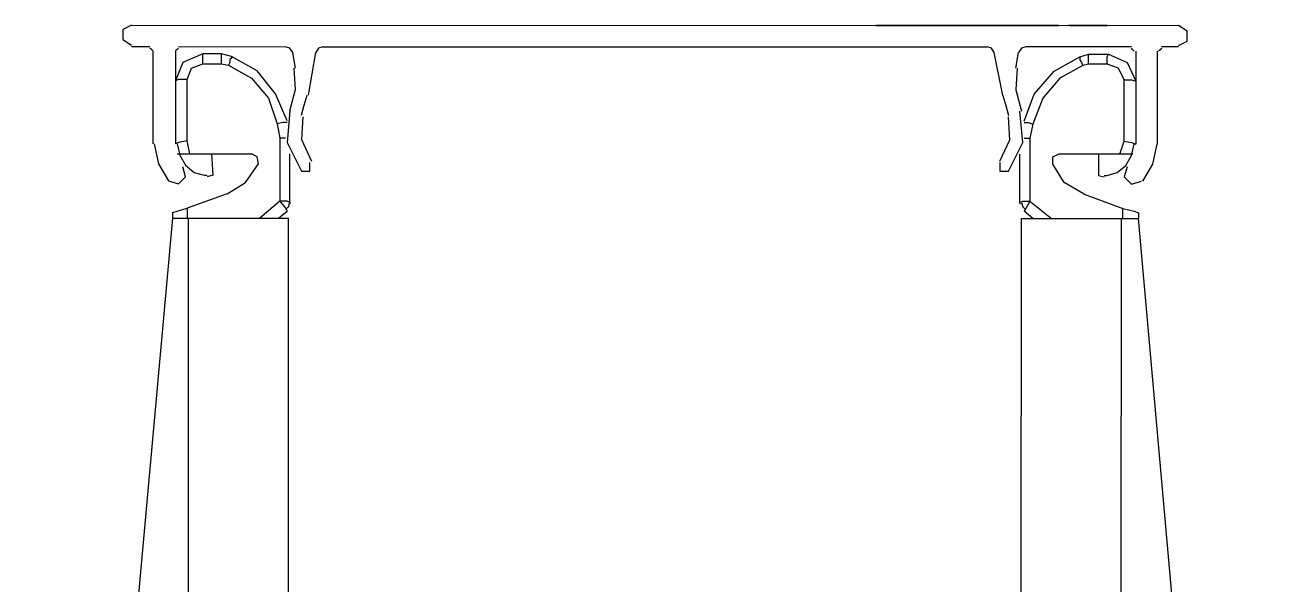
# Model space of a CAD drawing. Header units: millimetres. Extents: x 0 to 99.3, y 0 to 70.2.
# Drawn here: x 21.5531 to 21.6413, y 31.3452 to 31.3843 of the extents above; entities that cross this region are included whole.
import ezdxf

# ---------------------------------------------------------------- set-up
doc = ezdxf.new("R2010")
doc.units = ezdxf.units.MM
doc.layers.add('Muebles', color=2, linetype='Continuous')

# ---------------------------------------------------------------- blocks, each defined once
blk = doc.blocks.new('racki')
at = {"layer": 'Muebles'}
for p, q in [((1558.992835, 470.486885), (1558.992804, 470.369288)), ((1558.999841, 470.486883), (1558.99981, 470.369286)), ((1559.051183, 470.48687), (1559.051153, 470.369273)), ((1559.058189, 470.486868), (1559.058159, 470.369271)), ((1558.981425, 470.483685), (1558.991603, 470.369288)), ((1559.069598, 470.483662), (1559.059259, 470.36927)), ((1558.991603, 470.368888), (1558.991603, 470.369288)), ((1558.992804, 470.369288), (1558.991603, 470.369288)), ((1558.991904, 470.368788), (1558.991603, 470.368888)), ((1558.992704, 470.368587), (1558.991904, 470.368788)), ((1558.992704, 470.369288), (1558.992704, 470.368587)), ((1558.995507, 470.369287), (1558.992804, 470.369288)), ((1558.997709, 470.369286), (1558.995507, 470.369287)), ((1558.999209, 470.368085), (1558.997709, 470.369286)), ((1558.99921, 470.369286), (1558.997709, 470.369286)), ((1558.99901, 470.369286), (1558.99961, 470.368786)), ((1558.99981, 470.369286), (1558.99921, 470.369286)), ((1558.99951, 470.368585), (1558.99961, 470.368786)), ((1558.99971, 470.368485), (1558.99951, 470.368685)), ((1559.051653, 470.369272), (1559.051153, 470.369273)), ((1559.051353, 470.368672), (1559.051153, 470.368472)), ((1559.051853, 470.369272), (1559.051253, 470.368772)), ((1559.051353, 470.368572), (1559.051253, 470.368772)), ((1559.053154, 470.369272), (1559.051653, 470.369272)), ((1559.051753, 470.368071), (1559.053154, 470.369272)), ((1559.055456, 470.369271), (1559.053154, 470.369272)), ((1559.058159, 470.369271), (1559.055456, 470.369271)), ((1559.059259, 470.36927), (1559.058159, 470.369271)), ((1559.058258, 470.36857), (1559.058259, 470.369271)), ((1559.058959, 470.36877), (1559.058258, 470.36857)), ((1559.059259, 470.36887), (1559.058959, 470.36877)), ((1559.059259, 470.36927), (1559.059259, 470.36887)), ((1558.995406, 470.367586), (1558.992704, 470.368587)), ((1558.999208, 470.363681), (1558.999209, 470.368085)), ((1558.999209, 470.368085), (1558.99951, 470.368585)), ((1558.99971, 470.368085), (1558.999209, 470.368085)), ((1558.99981, 470.368185), (1558.99971, 470.368485)), ((1558.99991, 470.368185), (1558.99971, 470.368085)), ((1558.99991, 470.368185), (1558.999909, 470.364782)), ((1558.99991, 470.368185), (1558.99991, 470.368285)), ((1559.051153, 470.368472), (1559.051052, 470.368172)), ((1559.051052, 470.368172), (1559.051052, 470.368272)), ((1559.051052, 470.368172), (1559.051052, 470.364769)), ((1559.051052, 470.368172), (1559.051253, 470.368072)), ((1559.051253, 470.368072), (1559.051753, 470.368071)), ((1559.051753, 470.368071), (1559.051353, 470.368572)), ((1559.051752, 470.363668), (1559.051753, 470.368071)), ((1559.055456, 470.36757), (1559.058258, 470.36857)), ((1558.995406, 470.367586), (1558.996807, 470.366785)), ((1559.055456, 470.36757), (1559.054155, 470.36677)), ((1558.991303, 470.366686), (1558.990602, 470.365485)), ((1558.992103, 470.366886), (1558.991403, 470.366686)), ((1558.992604, 470.366385), (1558.992103, 470.366886)), ((1558.992403, 470.365685), (1558.992604, 470.366385)), ((1558.993104, 470.366085), (1558.992503, 470.365585)), ((1558.993805, 470.366285), (1558.993104, 470.366085)), ((1558.993905, 470.366285), (1558.993805, 470.366285)), ((1558.994005, 470.366285), (1558.993905, 470.366285)), ((1558.994405, 470.366285), (1558.994005, 470.366385)), ((1558.994405, 470.364784), (1558.994405, 470.366285)), ((1558.996807, 470.366785), (1558.997607, 470.365483)), ((1559.054155, 470.36677), (1559.053254, 470.365469)), ((1559.056456, 470.366269), (1559.056857, 470.366369)), ((1559.056556, 470.364767), (1559.056456, 470.366269)), ((1559.056957, 470.366269), (1559.056857, 470.366269)), ((1559.057057, 470.366269), (1559.056957, 470.366269)), ((1559.057757, 470.366068), (1559.057057, 470.366269)), ((1559.058358, 470.365568), (1559.057757, 470.366068)), ((1559.058859, 470.366869), (1559.058358, 470.366368)), ((1559.058358, 470.366368), (1559.058558, 470.365668)), ((1559.059559, 470.366668), (1559.058859, 470.366869)), ((1559.060259, 470.365467), (1559.059559, 470.366668)), ((1558.990602, 470.365485), (1558.990301, 470.364084)), ((1558.992503, 470.365585), (1558.992103, 470.364884)), ((1558.997607, 470.365483), (1558.997607, 470.364983)), ((1559.00071, 470.365983), (1558.999709, 470.363982)), ((1559.00131, 470.365282), (1559.000609, 470.363781)), ((1559.001311, 470.365983), (1559.00071, 470.365983)), ((1559.00131, 470.365382), (1559.001311, 470.365983)), ((1559.050251, 470.363768), (1559.04955, 470.36527)), ((1559.050251, 470.36597), (1559.049651, 470.36597)), ((1559.049651, 470.36597), (1559.049651, 470.36537)), ((1559.051251, 470.363968), (1559.050251, 470.36597)), ((1559.053254, 470.365469), (1559.053353, 470.364968)), ((1559.058758, 470.364867), (1559.058358, 470.365568)), ((1559.060559, 470.364066), (1559.060259, 470.365467)), ((1558.992103, 470.364884), (1558.991902, 470.364084)), ((1558.992003, 470.364784), (1558.992103, 470.364784)), ((1558.992103, 470.364784), (1558.992303, 470.364784)), ((1558.992303, 470.364784), (1558.992503, 470.364784)), ((1558.992503, 470.364784), (1558.992903, 470.364784)), ((1558.992903, 470.364784), (1558.992603, 470.363883)), ((1558.992903, 470.364784), (1558.997207, 470.364783)), ((1558.997607, 470.364983), (1558.997207, 470.364783)), ((1559.053353, 470.364968), (1559.053754, 470.364768)), ((1559.058057, 470.364767), (1559.053754, 470.364768)), ((1559.058057, 470.364767), (1559.058257, 470.363866)), ((1559.058358, 470.364767), (1559.058057, 470.364767)), ((1559.058658, 470.364767), (1559.058358, 470.364767)), ((1559.058858, 470.364767), (1559.058658, 470.364767)), ((1559.058958, 470.364066), (1559.058758, 470.364867)), ((1559.058958, 470.364767), (1559.058858, 470.364767)), ((1558.990299, 470.357579), (1558.990301, 470.364084)), ((1558.991801, 470.357578), (1558.991802, 470.364084)), ((1558.992102, 470.363984), (1558.991802, 470.364084)), ((1558.992603, 470.363883), (1558.992102, 470.363984)), ((1558.992603, 470.363883), (1558.992602, 470.35958)), ((1558.999008, 470.362681), (1558.999208, 470.363681)), ((1558.999609, 470.363681), (1558.999208, 470.363681)), ((1558.999709, 470.363982), (1558.999908, 470.36178)), ((1559.000609, 470.363781), (1559.000709, 470.36218)), ((1559.05015, 470.362167), (1559.050251, 470.363768)), ((1559.051051, 470.361766), (1559.051251, 470.363968)), ((1559.051351, 470.363668), (1559.051752, 470.363668)), ((1559.051952, 470.362667), (1559.051752, 470.363668)), ((1559.058257, 470.363866), (1559.058256, 470.359563)), ((1559.058257, 470.363866), (1559.058858, 470.363966)), ((1559.058858, 470.363966), (1559.059058, 470.364066)), ((1559.059056, 470.357561), (1559.059058, 470.364066)), ((1559.060658, 470.35756), (1559.060659, 470.364066)), ((1558.998307, 470.360879), (1558.999008, 470.362681)), ((1558.999308, 470.36258), (1558.999008, 470.362681)), ((1558.999608, 470.36258), (1558.999308, 470.36258)), ((1559.051251, 470.362567), (1559.051551, 470.362567)), ((1559.051551, 470.362567), (1559.051952, 470.362667)), ((1559.052552, 470.360865), (1559.051952, 470.362667)), ((1558.999608, 470.36248), (1558.998907, 470.360579)), ((1559.000208, 470.360278), (1558.999808, 470.36178)), ((1559.000909, 470.361379), (1559.000709, 470.36208)), ((1559.05025, 470.362067), (1559.05005, 470.361366)), ((1559.051051, 470.361766), (1559.05065, 470.360265)), ((1559.051251, 470.362467), (1559.052051, 470.360565)), ((1558.997105, 470.359478), (1558.998307, 470.360879)), ((1559.001109, 470.360678), (1559.000909, 470.361379)), ((1559.05005, 470.361366), (1559.049849, 470.360666)), ((1559.053752, 470.359464), (1559.052552, 470.360865)), ((1558.998907, 470.360579), (1558.997506, 470.358978)), ((1559.000108, 470.358777), (1559.000208, 470.360278)), ((1559.001109, 470.360678), (1559.001709, 470.357676)), ((1559.049749, 470.360666), (1559.049248, 470.357663)), ((1559.05065, 470.360265), (1559.05075, 470.358764)), ((1559.052051, 470.360565), (1559.053352, 470.358963)), ((1558.992101, 470.35958), (1558.991801, 470.35968)), ((1558.992401, 470.358379), (1558.991801, 470.35968)), ((1558.992602, 470.35958), (1558.992101, 470.35958)), ((1558.992602, 470.35958), (1558.993002, 470.358779)), ((1558.995504, 470.358578), (1558.997105, 470.359478)), ((1558.997506, 470.358978), (1558.995704, 470.357978)), ((1559.055353, 470.358563), (1559.053752, 470.359464)), ((1559.058256, 470.359563), (1559.057956, 470.358762)), ((1559.058256, 470.359563), (1559.058857, 470.359562)), ((1559.058556, 470.358362), (1559.059057, 470.359663)), ((1559.058857, 470.359562), (1559.059057, 470.359663)), ((1558.993702, 470.357778), (1558.992401, 470.358379)), ((1558.993002, 470.358779), (1558.993802, 470.358479)), ((1558.993802, 470.358479), (1558.995104, 470.358478)), ((1558.993802, 470.358479), (1558.993802, 470.357978)), ((1558.995104, 470.358378), (1558.995103, 470.358178)), ((1558.995103, 470.358178), (1558.995103, 470.357978)), ((1558.995104, 470.358478), (1558.995504, 470.358578)), ((1558.995104, 470.358478), (1558.995104, 470.358378)), ((1558.995604, 470.358378), (1558.995504, 470.358578)), ((1558.995704, 470.358178), (1558.995604, 470.358378)), ((1558.995704, 470.358078), (1558.995704, 470.358178)), ((1559.000208, 470.358777), (1559.000007, 470.357676)), ((1559.05065, 470.358764), (1559.05085, 470.357663)), ((1559.053352, 470.358963), (1559.055153, 470.357962)), ((1559.055153, 470.358062), (1559.055253, 470.358162)), ((1559.055253, 470.358362), (1559.055353, 470.358563)), ((1559.055253, 470.358162), (1559.055253, 470.358362)), ((1559.055854, 470.358462), (1559.055353, 470.358563)), ((1559.057155, 470.358462), (1559.055854, 470.358462)), ((1559.055854, 470.358462), (1559.055854, 470.358362)), ((1559.055854, 470.358362), (1559.055854, 470.358162)), ((1559.055854, 470.358162), (1559.055854, 470.357962)), ((1559.057956, 470.358762), (1559.057155, 470.358462)), ((1559.057155, 470.358462), (1559.057155, 470.357962)), ((1559.057155, 470.357761), (1559.058556, 470.358362)), ((1558.988798, 470.357279), (1558.989999, 470.357279)), ((1558.989999, 470.357379), (1558.990099, 470.357479)), ((1558.990099, 470.357479), (1558.990199, 470.357579)), ((1558.991901, 470.357578), (1558.992001, 470.357478)), ((1558.992001, 470.357478), (1558.992101, 470.357378)), ((1558.992101, 470.357278), (1558.999507, 470.357276)), ((1558.993802, 470.357978), (1558.993702, 470.357778)), ((1558.995103, 470.357778), (1558.993702, 470.357778)), ((1558.995704, 470.357978), (1558.995103, 470.357778)), ((1558.995103, 470.357978), (1558.995103, 470.357878)), ((1558.995103, 470.357878), (1558.995103, 470.357778)), ((1558.995704, 470.357978), (1558.995704, 470.358078)), ((1558.999507, 470.357276), (1558.999807, 470.357376)), ((1558.999807, 470.357376), (1559.000007, 470.357676)), ((1559.001709, 470.357676), (1559.001909, 470.357375)), ((1559.001909, 470.357375), (1559.002209, 470.357275)), ((1559.048748, 470.357263), (1559.002209, 470.357275)), ((1559.048748, 470.357263), (1559.049048, 470.357363)), ((1559.049048, 470.357363), (1559.049248, 470.357663)), ((1559.05085, 470.357663), (1559.05105, 470.357363)), ((1559.05105, 470.357363), (1559.05135, 470.357263)), ((1559.058856, 470.357261), (1559.05135, 470.357263)), ((1559.055153, 470.357962), (1559.055153, 470.358062)), ((1559.055153, 470.357962), (1559.055854, 470.357762)), ((1559.055854, 470.357962), (1559.055854, 470.357862)), ((1559.055854, 470.357862), (1559.055854, 470.357762)), ((1559.055854, 470.357762), (1559.057155, 470.357761)), ((1559.057155, 470.357962), (1559.057155, 470.357761)), ((1559.058856, 470.357361), (1559.058956, 470.357461)), ((1559.058956, 470.357461), (1559.059056, 470.357561)), ((1559.060658, 470.35756), (1559.060758, 470.35746)), ((1559.060758, 470.35746), (1559.060858, 470.35736)), ((1559.062159, 470.35726), (1559.060858, 470.35726)), ((1558.988798, 470.357179), (1558.988197, 470.356879)), ((1558.988197, 470.356879), (1558.988197, 470.356178)), ((1559.062759, 470.356759), (1559.062159, 470.35716)), ((1559.062759, 470.356059), (1559.062759, 470.356759)), ((1558.988197, 470.356178), (1558.988798, 470.355778)), ((1559.062158, 470.355758), (1558.988798, 470.355778)), ((1558.993802, 470.355776), (1558.994903, 470.355776)), ((1558.993902, 470.355776), (1558.993802, 470.355776)), ((1558.993802, 470.355776), (1558.993902, 470.355776)), ((1558.993902, 470.355776), (1558.995904, 470.355776)), ((1558.993902, 470.355776), (1558.996404, 470.355776)), ((1558.996404, 470.355776), (1558.993902, 470.355776)), ((1558.993902, 470.355776), (1558.995403, 470.355776)), ((1558.995403, 470.355776), (1558.993902, 470.355776)), ((1558.993902, 470.355776), (1558.995803, 470.355776)), ((1558.995803, 470.355776), (1558.993902, 470.355776)), ((1558.994002, 470.355776), (1558.993902, 470.355776)), ((1558.993902, 470.355776), (1558.996404, 470.355776)), ((1558.993902, 470.355776), (1558.996404, 470.355776)), ((1558.996404, 470.355776), (1558.993902, 470.355776)), ((1558.993902, 470.355776), (1558.994102, 470.355776)), ((1558.994102, 470.355776), (1558.993902, 470.355776)), ((1558.993902, 470.355776), (1558.996404, 470.355776)), ((1558.994602, 470.355776), (1558.993902, 470.355776)), ((1558.994002, 470.355776), (1558.993902, 470.355776)), ((1558.993902, 470.355776), (1558.994002, 470.355776)), ((1558.993902, 470.355776), (1558.996404, 470.355776)), ((1558.994502, 470.355776), (1558.993902, 470.355776)), ((1558.995904, 470.355776), (1558.993902, 470.355776)), ((1558.993902, 470.355776), (1558.996404, 470.355776)), ((1558.996404, 470.355776), (1558.993902, 470.355776)), ((1558.993902, 470.355776), (1558.995904, 470.355776)), ((1558.995904, 470.355776), (1558.993902, 470.355776)), ((1558.993902, 470.355776), (1558.995904, 470.355776)), ((1558.995904, 470.355776), (1558.993902, 470.355776)), ((1558.993902, 470.355776), (1558.996404, 470.355776)), ((1558.996404, 470.355776), (1558.993902, 470.355776)), ((1558.993902, 470.355776), (1558.995904, 470.355776)), ((1558.995904, 470.355776), (1558.993902, 470.355776)), ((1558.993902, 470.355776), (1558.995904, 470.355776)), ((1558.993902, 470.355776), (1558.996404, 470.355776)), ((1558.994502, 470.355776), (1558.993902, 470.355776)), ((1558.993902, 470.355776), (1558.996404, 470.355776)), ((1558.996404, 470.355776), (1558.993902, 470.355776)), ((1558.993902, 470.355776), (1558.994102, 470.355776)), ((1558.994102, 470.355776), (1558.993902, 470.355776)), ((1558.996404, 470.355776), (1558.993902, 470.355776)), ((1558.993902, 470.355776), (1558.995403, 470.355776)), ((1558.995403, 470.355776), (1558.993902, 470.355776)), ((1558.993902, 470.355776), (1558.996404, 470.355776)), ((1558.994502, 470.355776), (1558.993902, 470.355776)), ((1558.993902, 470.355776), (1558.996404, 470.355776)), ((1558.996404, 470.355776), (1558.993902, 470.355776)), ((1558.993902, 470.355776), (1558.994102, 470.355776)), ((1558.994102, 470.355776), (1558.993902, 470.355776)), ((1558.993902, 470.355776), (1558.996404, 470.355776)), ((1558.994102, 470.355776), (1558.994002, 470.355776)), ((1558.994102, 470.355776), (1558.994002, 470.355776)), ((1558.994002, 470.355776), (1558.994102, 470.355776)), ((1558.994302, 470.355776), (1558.994102, 470.355776)), ((1558.994102, 470.355776), (1558.994202, 470.355776)), ((1558.994202, 470.355776), (1558.994402, 470.355776)), ((1558.994402, 470.355776), (1558.994302, 470.355776)), ((1558.994502, 470.355776), (1558.994402, 470.355776)), ((1558.994402, 470.355776), (1558.994502, 470.355776)), ((1558.994502, 470.355776), (1558.994602, 470.355776)), ((1558.994903, 470.355776), (1558.994502, 470.355776)), ((1558.994602, 470.355776), (1558.994502, 470.355776)), ((1558.994502, 470.355776), (1558.994703, 470.355776)), ((1558.994903, 470.355776), (1558.994502, 470.355776)), ((1558.994903, 470.355776), (1558.994502, 470.355776)), ((1558.994903, 470.355776), (1558.994502, 470.355776)), ((1558.994602, 470.355776), (1558.994703, 470.355776)), ((1558.994703, 470.355776), (1558.994602, 470.355776)), ((1558.996404, 470.355776), (1558.994602, 470.355776)), ((1558.994703, 470.355776), (1558.996504, 470.355776)), ((1558.994703, 470.355776), (1558.994803, 470.355776)), ((1558.994703, 470.355776), (1558.995603, 470.355776)), ((1558.995603, 470.355776), (1558.994703, 470.355776)), ((1558.994803, 470.355776), (1558.994703, 470.355776)), ((1558.994703, 470.355776), (1558.994803, 470.355776)), ((1558.994803, 470.355776), (1558.994703, 470.355776)), ((1558.994703, 470.355776), (1558.995603, 470.355776)), ((1558.995603, 470.355776), (1558.994703, 470.355776)), ((1558.994703, 470.355776), (1558.995603, 470.355776)), ((1558.995603, 470.355776), (1558.994703, 470.355776)), ((1558.994803, 470.355776), (1558.994903, 470.355776)), ((1558.994903, 470.355776), (1558.994803, 470.355776)), ((1558.994803, 470.355776), (1558.995003, 470.355776)), ((1558.994903, 470.355776), (1558.994803, 470.355776)), ((1558.996404, 470.355776), (1558.994903, 470.355776)), ((1558.994903, 470.355776), (1558.996404, 470.355776)), ((1558.995003, 470.355776), (1558.994903, 470.355776)), ((1558.995503, 470.355776), (1558.994903, 470.355776)), ((1558.995003, 470.355776), (1558.994903, 470.355776)), ((1558.996404, 470.355776), (1558.994903, 470.355776)), ((1558.994903, 470.355776), (1558.996404, 470.355776)), ((1558.996404, 470.355776), (1558.994903, 470.355776)), ((1558.994903, 470.355776), (1558.996404, 470.355776)), ((1558.995503, 470.355776), (1558.994903, 470.355776)), ((1558.996404, 470.355776), (1558.994903, 470.355776)), ((1558.994903, 470.355776), (1558.996404, 470.355776)), ((1558.995503, 470.355776), (1558.994903, 470.355776)), ((1558.995003, 470.355776), (1558.996504, 470.355776)), ((1558.995103, 470.355776), (1558.995003, 470.355776)), ((1558.995103, 470.355776), (1558.995003, 470.355776)), ((1558.995203, 470.355776), (1558.995103, 470.355776)), ((1558.995303, 470.355776), (1558.995103, 470.355776)), ((1558.995303, 470.355776), (1558.995203, 470.355776)), ((1558.995403, 470.355776), (1558.995303, 470.355776)), ((1558.995303, 470.355776), (1558.995503, 470.355776)), ((1558.995403, 470.355776), (1558.995303, 470.355776)), ((1558.995503, 470.355776), (1558.995403, 470.355776)), ((1558.995503, 470.355776), (1558.995403, 470.355776)), ((1558.995803, 470.355776), (1558.995503, 470.355776)), ((1558.995503, 470.355776), (1558.995603, 470.355776)), ((1558.995603, 470.355776), (1558.995503, 470.355776)), ((1558.995803, 470.355776), (1558.995503, 470.355776)), ((1558.995503, 470.355776), (1558.995603, 470.355776)), ((1558.995603, 470.355776), (1558.995503, 470.355776)), ((1558.995803, 470.355776), (1558.995503, 470.355776)), ((1558.995803, 470.355776), (1558.995503, 470.355776)), ((1558.995603, 470.355776), (1558.995703, 470.355776)), ((1558.995703, 470.355776), (1558.995603, 470.355776)), ((1558.995603, 470.355776), (1558.995703, 470.355776)), ((1558.995703, 470.355776), (1558.995603, 470.355776)), ((1558.995703, 470.355776), (1558.995803, 470.355776)), ((1558.995803, 470.355776), (1558.995703, 470.355776)), ((1558.995703, 470.355776), (1558.995803, 470.355776)), ((1558.995803, 470.355776), (1558.995703, 470.355776)), ((1558.995803, 470.355776), (1558.996404, 470.355776)), ((1558.996404, 470.355776), (1558.995803, 470.355776)), ((1558.995904, 470.355776), (1558.995803, 470.355776)), ((1558.996404, 470.355776), (1558.995803, 470.355776)), ((1558.996404, 470.355776), (1558.995803, 470.355776)), ((1558.996404, 470.355776), (1558.995803, 470.355776)), ((1558.996104, 470.355776), (1558.995904, 470.355776)), ((1558.996204, 470.355776), (1558.996104, 470.355776)), ((1558.996304, 470.355776), (1558.996204, 470.355776)), ((1558.996404, 470.355776), (1558.996304, 470.355776)), ((1559.009915, 470.355772), (1558.997205, 470.355775)), ((1559.009815, 470.355772), (1558.997205, 470.355775)), ((1558.997205, 470.355775), (1559.009815, 470.355772)), ((1558.998205, 470.355775), (1559.008714, 470.355772)), ((1558.999406, 470.355775), (1559.005311, 470.355773)), ((1558.999506, 470.355775), (1558.999406, 470.355775)), ((1558.999406, 470.355775), (1559.005411, 470.355773)), ((1559.002109, 470.355774), (1558.999406, 470.355775)), ((1558.999406, 470.355775), (1559.000407, 470.355775)), ((1559.000407, 470.355775), (1558.999406, 470.355775)), ((1558.999406, 470.355775), (1559.001608, 470.355774)), ((1559.001608, 470.355774), (1558.999406, 470.355775)), ((1558.999406, 470.355775), (1559.005311, 470.355773)), ((1559.007213, 470.355773), (1558.999406, 470.355775)), ((1558.999406, 470.355775), (1559.001908, 470.355774)), ((1559.005311, 470.355773), (1558.999406, 470.355775)), ((1558.999406, 470.355775), (1559.005311, 470.355773)), ((1558.999406, 470.355775), (1559.00411, 470.355774)), ((1559.00411, 470.355774), (1558.999406, 470.355775)), ((1558.999607, 470.355775), (1558.999506, 470.355775)), ((1558.999707, 470.355775), (1558.999607, 470.355775)), ((1558.999807, 470.355775), (1558.999707, 470.355775)), ((1558.999807, 470.355775), (1558.999707, 470.355775)), ((1558.999907, 470.355775), (1558.999807, 470.355775)), ((1558.999907, 470.355775), (1558.999807, 470.355775)), ((1559.000007, 470.355775), (1558.999907, 470.355775)), ((1559.000107, 470.355775), (1558.999907, 470.355775)), ((1559.000107, 470.355775), (1559.000007, 470.355775)), ((1559.000207, 470.355775), (1559.000107, 470.355775)), ((1559.000207, 470.355775), (1559.000107, 470.355775)), ((1559.004611, 470.355773), (1559.000207, 470.355775)), ((1559.000407, 470.355775), (1559.000207, 470.355775)), ((1559.000607, 470.355774), (1559.000407, 470.355775)), ((1559.005311, 470.355773), (1559.000607, 470.355774)), ((1559.000707, 470.355774), (1559.000808, 470.355774)), ((1559.000808, 470.355774), (1559.000908, 470.355774)), ((1559.00411, 470.355774), (1559.000908, 470.355774)), ((1559.000908, 470.355774), (1559.001008, 470.355774)), ((1559.000908, 470.355774), (1559.001008, 470.355774)), ((1559.001008, 470.355774), (1559.001108, 470.355774)), ((1559.001008, 470.355774), (1559.001108, 470.355774)), ((1559.001108, 470.355774), (1559.001308, 470.355774)), ((1559.001108, 470.355774), (1559.005311, 470.355773)), ((1559.005311, 470.355773), (1559.001308, 470.355774)), ((1559.001308, 470.355774), (1559.005311, 470.355773)), ((1559.001308, 470.355774), (1559.00371, 470.355774)), ((1559.001508, 470.355774), (1559.005411, 470.355773)), ((1559.00331, 470.355774), (1559.001708, 470.355774)), ((1559.001708, 470.355774), (1559.00331, 470.355774)), ((1559.001908, 470.355774), (1559.002009, 470.355774)), ((1559.002009, 470.355774), (1559.002109, 470.355774)), ((1559.002109, 470.355774), (1559.007013, 470.355773)), ((1559.002109, 470.355774), (1559.00391, 470.355774)), ((1559.002109, 470.355774), (1559.005111, 470.355773)), ((1559.002109, 470.355774), (1559.002609, 470.355774)), ((1559.002209, 470.355774), (1559.002109, 470.355774)), ((1559.002709, 470.355774), (1559.002109, 470.355774)), ((1559.002109, 470.355774), (1559.002209, 470.355774)), ((1559.002709, 470.355774), (1559.002109, 470.355774)), ((1559.002109, 470.355774), (1559.002209, 470.355774)), ((1559.002709, 470.355774), (1559.002209, 470.355774)), ((1559.002309, 470.355774), (1559.002209, 470.355774)), ((1559.002209, 470.355774), (1559.002809, 470.355774)), ((1559.002209, 470.355774), (1559.002809, 470.355774)), ((1559.002409, 470.355774), (1559.002309, 470.355774)), ((1559.002509, 470.355774), (1559.002409, 470.355774)), ((1559.002609, 470.355774), (1559.002509, 470.355774)), ((1559.002609, 470.355774), (1559.003109, 470.355774)), ((1559.002709, 470.355774), (1559.002609, 470.355774)), ((1559.003109, 470.355774), (1559.002709, 470.355774)), ((1559.002909, 470.355774), (1559.002709, 470.355774)), ((1559.002709, 470.355774), (1559.002909, 470.355774)), ((1559.002909, 470.355774), (1559.002709, 470.355774)), ((1559.00321, 470.355774), (1559.002709, 470.355774)), ((1559.002809, 470.355774), (1559.003109, 470.355774)), ((1559.002809, 470.355774), (1559.00331, 470.355774)), ((1559.003009, 470.355774), (1559.002909, 470.355774)), ((1559.002909, 470.355774), (1559.003009, 470.355774)), ((1559.00321, 470.355774), (1559.002909, 470.355774)), ((1559.003109, 470.355774), (1559.003009, 470.355774)), ((1559.003009, 470.355774), (1559.003109, 470.355774)), ((1559.003109, 470.355774), (1559.00361, 470.355774)), ((1559.00361, 470.355774), (1559.003109, 470.355774)), ((1559.00331, 470.355774), (1559.003109, 470.355774)), ((1559.003109, 470.355774), (1559.00331, 470.355774)), ((1559.005311, 470.355773), (1559.003109, 470.355774)), ((1559.003109, 470.355774), (1559.005311, 470.355773)), ((1559.003109, 470.355774), (1559.00331, 470.355774)), ((1559.00321, 470.355774), (1559.008114, 470.355773)), ((1559.00321, 470.355774), (1559.00421, 470.355774)), ((1559.006012, 470.355773), (1559.00321, 470.355774)), ((1559.00321, 470.355774), (1559.00331, 470.355774)), ((1559.00381, 470.355774), (1559.00321, 470.355774)), ((1559.00341, 470.355774), (1559.00331, 470.355774)), ((1559.00331, 470.355774), (1559.00351, 470.355774)), ((1559.00331, 470.355774), (1559.00391, 470.355774)), ((1559.00331, 470.355774), (1559.00351, 470.355774)), ((1559.00331, 470.355774), (1559.00391, 470.355774)), ((1559.00361, 470.355774), (1559.00341, 470.355774)), ((1559.00351, 470.355774), (1559.00361, 470.355774)), ((1559.00351, 470.355774), (1559.00361, 470.355774)), ((1559.00361, 470.355774), (1559.00411, 470.355774)), ((1559.00411, 470.355774), (1559.00361, 470.355774)), ((1559.00371, 470.355774), (1559.00361, 470.355774)), ((1559.00361, 470.355774), (1559.00381, 470.355774)), ((1559.00361, 470.355774), (1559.005612, 470.355773)), ((1559.00391, 470.355774), (1559.00371, 470.355774)), ((1559.00371, 470.355774), (1559.00381, 470.355774)), ((1559.00381, 470.355774), (1559.00391, 470.355774)), ((1559.00381, 470.355774), (1559.00401, 470.355774)), ((1559.004411, 470.355774), (1559.00381, 470.355774)), ((1559.00411, 470.355774), (1559.00391, 470.355774)), ((1559.00391, 470.355774), (1559.00401, 470.355774)), ((1559.00411, 470.355774), (1559.00391, 470.355774)), ((1559.00391, 470.355774), (1559.00411, 470.355774)), ((1559.00391, 470.355774), (1559.004411, 470.355774)), ((1559.00401, 470.355774), (1559.00411, 470.355774)), ((1559.00401, 470.355774), (1559.00421, 470.355774)), ((1559.00411, 470.355774), (1559.004611, 470.355773)), ((1559.004611, 470.355773), (1559.00411, 470.355774)), ((1559.00431, 470.355774), (1559.00411, 470.355774)), ((1559.00421, 470.355774), (1559.00411, 470.355774)), ((1559.00411, 470.355774), (1559.004411, 470.355774)), ((1559.00411, 470.355774), (1559.005311, 470.355773)), ((1559.005311, 470.355773), (1559.00411, 470.355774)), ((1559.00421, 470.355774), (1559.00431, 470.355774)), ((1559.004411, 470.355774), (1559.00421, 470.355774)), ((1559.004511, 470.355773), (1559.00431, 470.355774)), ((1559.00431, 470.355774), (1559.004511, 470.355773)), ((1559.004611, 470.355773), (1559.004411, 470.355774)), ((1559.004411, 470.355774), (1559.004911, 470.355773)), ((1559.004411, 470.355774), (1559.004911, 470.355773)), ((1559.004911, 470.355773), (1559.004411, 470.355774)), ((1559.004611, 470.355773), (1559.004511, 470.355773)), ((1559.004511, 470.355773), (1559.004711, 470.355773)), ((1559.004611, 470.355773), (1559.005111, 470.355773)), ((1559.005111, 470.355773), (1559.004611, 470.355773)), ((1559.004711, 470.355773), (1559.004611, 470.355773)), ((1559.004811, 470.355773), (1559.004611, 470.355773)), ((1559.004611, 470.355773), (1559.004711, 470.355773)), ((1559.004711, 470.355773), (1559.004611, 470.355773)), ((1559.004811, 470.355773), (1559.004611, 470.355773)), ((1559.004811, 470.355773), (1559.004711, 470.355773)), ((1559.004711, 470.355773), (1559.004811, 470.355773)), ((1559.004811, 470.355773), (1559.004711, 470.355773)), ((1559.004711, 470.355773), (1559.004911, 470.355773)), ((1559.004911, 470.355773), (1559.004811, 470.355773)), ((1559.005011, 470.355773), (1559.004811, 470.355773)), ((1559.004811, 470.355773), (1559.004911, 470.355773)), ((1559.004911, 470.355773), (1559.004811, 470.355773)), ((1559.004811, 470.355773), (1559.004911, 470.355773)), ((1559.005011, 470.355773), (1559.004811, 470.355773)), ((1559.005011, 470.355773), (1559.004811, 470.355773)), ((1559.005011, 470.355773), (1559.004911, 470.355773)), ((1559.004911, 470.355773), (1559.005111, 470.355773)), ((1559.005011, 470.355773), (1559.004911, 470.355773)), ((1559.004911, 470.355773), (1559.005111, 470.355773)), ((1559.004911, 470.355773), (1559.005111, 470.355773)), ((1559.004911, 470.355773), (1559.005411, 470.355773)), ((1559.004911, 470.355773), (1559.005411, 470.355773)), ((1559.005411, 470.355773), (1559.004911, 470.355773)), ((1559.005111, 470.355773), (1559.005011, 470.355773)), ((1559.005211, 470.355773), (1559.005011, 470.355773)), ((1559.005211, 470.355773), (1559.005011, 470.355773)), ((1559.005111, 470.355773), (1559.005011, 470.355773)), ((1559.005211, 470.355773), (1559.005011, 470.355773)), ((1559.005111, 470.355773), (1559.008114, 470.355773)), ((1559.005111, 470.355773), (1559.005612, 470.355773)), ((1559.005612, 470.355773), (1559.005111, 470.355773)), ((1559.005211, 470.355773), (1559.005111, 470.355773)), ((1559.005111, 470.355773), (1559.005411, 470.355773)), ((1559.005111, 470.355773), (1559.005311, 470.355773)), ((1559.005311, 470.355773), (1559.005111, 470.355773)), ((1559.005111, 470.355773), (1559.005311, 470.355773)), ((1559.005311, 470.355773), (1559.005211, 470.355773)), ((1559.005411, 470.355773), (1559.005211, 470.355773)), ((1559.005511, 470.355773), (1559.005211, 470.355773)), ((1559.005411, 470.355773), (1559.005211, 470.355773)), ((1559.005411, 470.355773), (1559.005311, 470.355773)), ((1559.005311, 470.355773), (1559.005411, 470.355773)), ((1559.005411, 470.355773), (1559.005311, 470.355773)), ((1559.005311, 470.355773), (1559.005511, 470.355773)), ((1559.005311, 470.355773), (1559.005612, 470.355773)), ((1559.005612, 470.355773), (1559.005411, 470.355773)), ((1559.005411, 470.355773), (1559.005511, 470.355773)), ((1559.005411, 470.355773), (1559.005511, 470.355773)), ((1559.005511, 470.355773), (1559.005411, 470.355773)), ((1559.005612, 470.355773), (1559.005411, 470.355773)), ((1559.005411, 470.355773), (1559.005812, 470.355773)), ((1559.005411, 470.355773), (1559.005812, 470.355773)), ((1559.005812, 470.355773), (1559.005411, 470.355773)), ((1559.005511, 470.355773), (1559.005712, 470.355773)), ((1559.005612, 470.355773), (1559.006112, 470.355773)), ((1559.006012, 470.355773), (1559.005612, 470.355773)), ((1559.005812, 470.355773), (1559.005612, 470.355773)), ((1559.005812, 470.355773), (1559.005612, 470.355773)), ((1559.005612, 470.355773), (1559.005812, 470.355773)), ((1559.005612, 470.355773), (1559.005712, 470.355773)), ((1559.005712, 470.355773), (1559.005912, 470.355773)), ((1559.005712, 470.355773), (1559.005812, 470.355773)), ((1559.005912, 470.355773), (1559.005812, 470.355773)), ((1559.006012, 470.355773), (1559.005812, 470.355773)), ((1559.005812, 470.355773), (1559.006212, 470.355773)), ((1559.005812, 470.355773), (1559.006012, 470.355773)), ((1559.005812, 470.355773), (1559.005912, 470.355773)), ((1559.005812, 470.355773), (1559.006312, 470.355773)), ((1559.006312, 470.355773), (1559.005812, 470.355773)), ((1559.006112, 470.355773), (1559.005912, 470.355773)), ((1559.005912, 470.355773), (1559.006112, 470.355773)), ((1559.005912, 470.355773), (1559.006012, 470.355773)), ((1559.006512, 470.355773), (1559.006012, 470.355773)), ((1559.006212, 470.355773), (1559.006012, 470.355773)), ((1559.006012, 470.355773), (1559.006212, 470.355773)), ((1559.006112, 470.355773), (1559.006512, 470.355773)), ((1559.006312, 470.355773), (1559.006112, 470.355773)), ((1559.006112, 470.355773), (1559.006212, 470.355773)), ((1559.006112, 470.355773), (1559.006312, 470.355773)), ((1559.006312, 470.355773), (1559.006212, 470.355773)), ((1559.006212, 470.355773), (1559.006312, 470.355773)), ((1559.006312, 470.355773), (1559.006212, 470.355773)), ((1559.006212, 470.355773), (1559.006412, 470.355773)), ((1559.006212, 470.355773), (1559.006612, 470.355773)), ((1559.006212, 470.355773), (1559.006312, 470.355773)), ((1559.006412, 470.355773), (1559.006312, 470.355773)), ((1559.006312, 470.355773), (1559.006412, 470.355773)), ((1559.006512, 470.355773), (1559.006312, 470.355773)), ((1559.006512, 470.355773), (1559.006312, 470.355773)), ((1559.006312, 470.355773), (1559.006412, 470.355773)), ((1559.006312, 470.355773), (1559.007013, 470.355773)), ((1559.006312, 470.355773), (1559.007013, 470.355773)), ((1559.007113, 470.355773), (1559.006312, 470.355773)), ((1559.006612, 470.355773), (1559.006412, 470.355773)), ((1559.006412, 470.355773), (1559.006612, 470.355773)), ((1559.006612, 470.355773), (1559.006412, 470.355773)), ((1559.006412, 470.355773), (1559.006612, 470.355773)), ((1559.006412, 470.355773), (1559.006612, 470.355773)), ((1559.006412, 470.355773), (1559.006612, 470.355773)), ((1559.006512, 470.355773), (1559.006913, 470.355773)), ((1559.006813, 470.355773), (1559.006512, 470.355773)), ((1559.006612, 470.355773), (1559.006512, 470.355773)), ((1559.006712, 470.355773), (1559.006512, 470.355773)), ((1559.006612, 470.355773), (1559.008214, 470.355773)), ((1559.006813, 470.355773), (1559.006612, 470.355773)), ((1559.006612, 470.355773), (1559.006813, 470.355773)), ((1559.006712, 470.355773), (1559.006612, 470.355773)), ((1559.006612, 470.355773), (1559.006712, 470.355773)), ((1559.006813, 470.355773), (1559.006612, 470.355773)), ((1559.006612, 470.355773), (1559.006712, 470.355773)), ((1559.006913, 470.355773), (1559.006712, 470.355773)), ((1559.006712, 470.355773), (1559.006913, 470.355773)), ((1559.006813, 470.355773), (1559.006712, 470.355773)), ((1559.006712, 470.355773), (1559.006813, 470.355773)), ((1559.007513, 470.355773), (1559.006813, 470.355773)), ((1559.006813, 470.355773), (1559.006913, 470.355773)), ((1559.006913, 470.355773), (1559.006813, 470.355773)), ((1559.007013, 470.355773), (1559.006813, 470.355773)), ((1559.007013, 470.355773), (1559.006813, 470.355773)), ((1559.006813, 470.355773), (1559.007013, 470.355773)), ((1559.006913, 470.355773), (1559.007513, 470.355773)), ((1559.007113, 470.355773), (1559.007013, 470.355773)), ((1559.007113, 470.355773), (1559.007013, 470.355773)), ((1559.007013, 470.355773), (1559.007113, 470.355773)), ((1559.007013, 470.355773), (1559.007613, 470.355773)), ((1559.007513, 470.355773), (1559.007013, 470.355773)), ((1559.007013, 470.355773), (1559.007613, 470.355773)), ((1559.007213, 470.355773), (1559.007113, 470.355773)), ((1559.007313, 470.355773), (1559.007113, 470.355773)), ((1559.007113, 470.355773), (1559.007213, 470.355773)), ((1559.007613, 470.355773), (1559.007113, 470.355773)), ((1559.007413, 470.355773), (1559.007213, 470.355773)), ((1559.007513, 470.355773), (1559.007413, 470.355773)), ((1559.007513, 470.355773), (1559.008114, 470.355773)), ((1559.008114, 470.355773), (1559.007513, 470.355773)), ((1559.007613, 470.355773), (1559.007513, 470.355773)), ((1559.007913, 470.355773), (1559.007513, 470.355773)), ((1559.007713, 470.355773), (1559.007613, 470.355773)), ((1559.007613, 470.355773), (1559.008014, 470.355773)), ((1559.007613, 470.355773), (1559.008114, 470.355773)), ((1559.008114, 470.355773), (1559.007613, 470.355773)), ((1559.007813, 470.355773), (1559.007713, 470.355773)), ((1559.007913, 470.355773), (1559.007813, 470.355773)), ((1559.008014, 470.355773), (1559.007913, 470.355773)), ((1559.008014, 470.355773), (1559.008114, 470.355773)), ((1559.008114, 470.355773), (1559.008014, 470.355773)), ((1559.009915, 470.355772), (1559.009114, 470.355772)), ((1559.009114, 470.355772), (1559.009915, 470.355772)), ((1559.010015, 470.355772), (1559.009114, 470.355772)), ((1559.009114, 470.355772), (1559.009815, 470.355772)), ((1559.009815, 470.355772), (1559.009114, 470.355772)), ((1559.009114, 470.355772), (1559.009815, 470.355772)), ((1559.009815, 470.355772), (1559.009114, 470.355772)), ((1559.009114, 470.355772), (1559.010015, 470.355772)), ((1559.009315, 470.355772), (1559.010015, 470.355772)), ((1559.010015, 470.355772), (1559.009315, 470.355772)), ((1559.009915, 470.355772), (1559.010015, 470.355772)), ((1559.010015, 470.355772), (1559.009915, 470.355772)), ((1559.062158, 470.355758), (1559.062759, 470.356059))]:
    blk.add_line(p, q, dxfattribs=at)

msp = doc.modelspace()

# ---------------------------------------------------------------- block references
at = {"layer": 'Muebles', "rotation": 179.9999999999995}
msp.add_blockref('racki', (1580.6227, 501.740104), dxfattribs=at)

doc.saveas('drawing.dxf')
